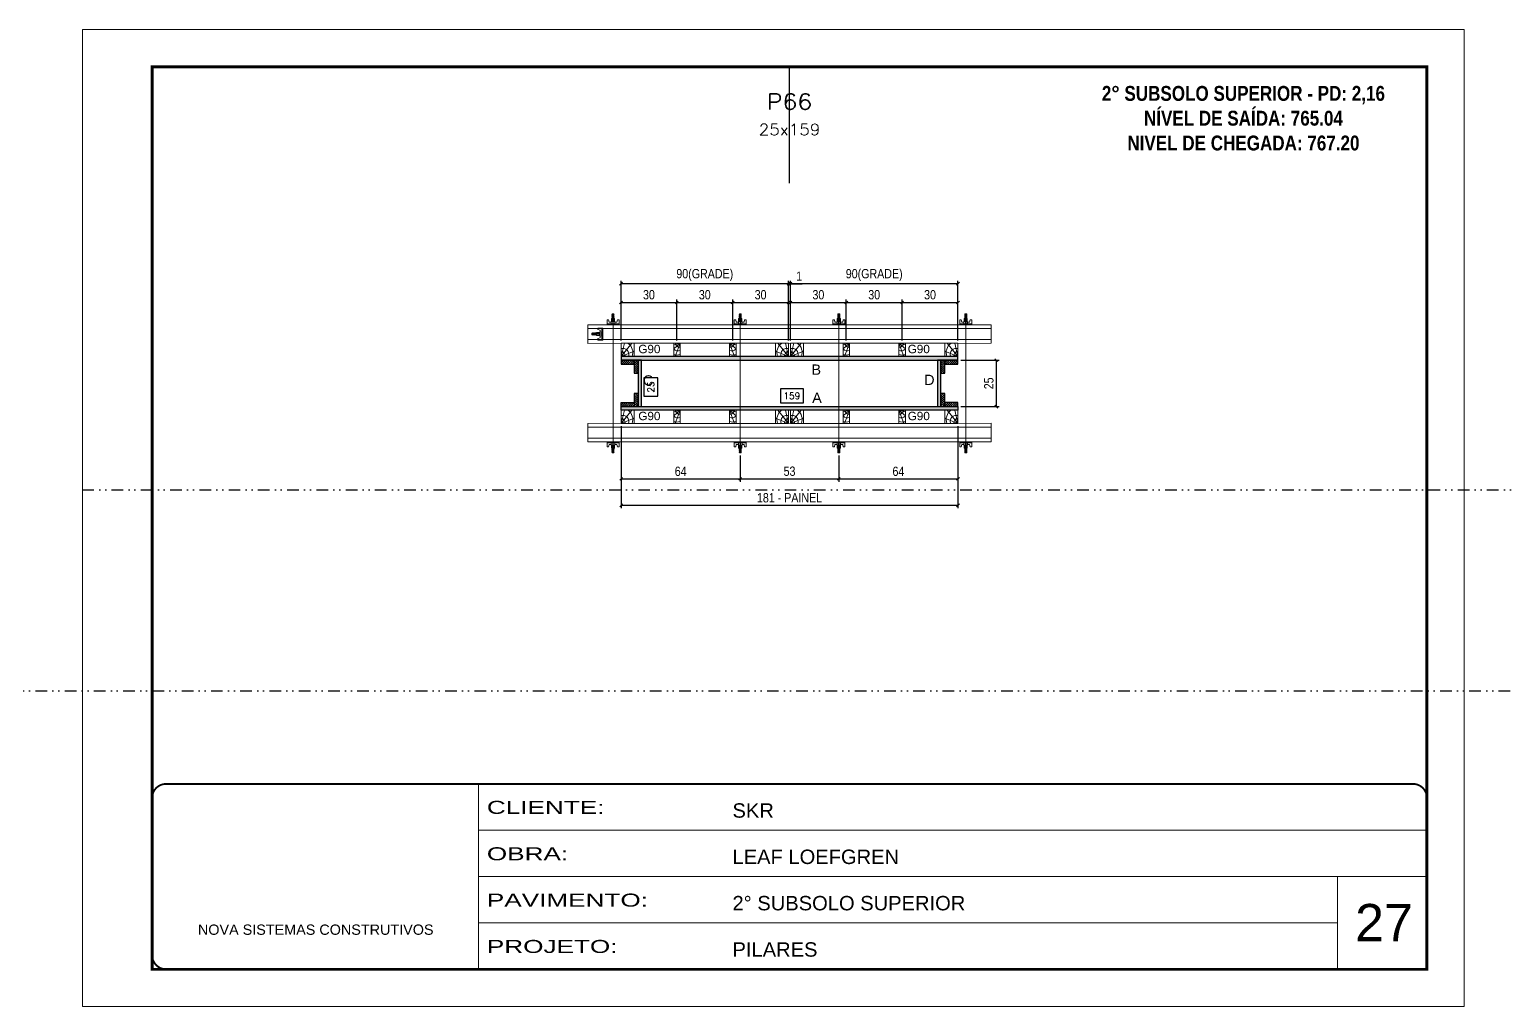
# Model space of a CAD drawing. Extents: x 13741 to 27878, y -21631 to 6985.
# Drawn here: x 17540 to 19129, y -957 to 93 of the extents above; entities that cross this region are included whole.
import ezdxf
from ezdxf.enums import TextEntityAlignment as Align

# ---------------------------------------------------------------- set-up
doc = ezdxf.new("R2010")
doc.units = 0
for name, pattern in [('CONTINUO', [0]), ('DASHED', [0.75, 0.5, -0.25]), ('DIVIDE2', [0.625, 0.25, -0.125, 0, -0.125, 0, -0.125]), ('HIDDEN', [0.375, 0.25, -0.125])]:
    doc.linetypes.add(name, pattern=pattern)
for name, color, linetype, lineweight in [('CARIMBO', 255, 'Continuous', 9), ('Folhas', 255, 'Continuous', 9), ('Hachura', 251, 'Continuous', 9), ('Madeira', 126, 'Continuous', 18), ('Perfil Metálico', 224, 'Continuous', 18), ('SARRAFO DE PRESSAO', 251, 'DASHED', 9), ('Texto Seção', 7, 'Continuous', 15)]:
    doc.layers.add(name, color=color, linetype=linetype, lineweight=lineweight)
for name, color, linetype in [('CHAPA', 1, 'Continuous'), ('COTA', 241, 'Continuous'), ('MEIO_PONT', 93, 'Continuous'), ('NOMENCLATURA', 7, 'Continuous'), ('Nível', 160, 'Continuous'), ('SARRAFO', 251, 'Continuous'), ('Texto de Titulo', 7, 'Continuous'), ('Texto Qtd Sarr', 242, 'Continuous'), ('TEXTO_GERAL', 7, 'Continuous')]:
    doc.layers.add(name, color=color, linetype=linetype)
doc.styles.add('ARIAL', font='arial.ttf')
doc.styles.add('COTA TECNICA 2X', font='techl___.ttf', dxfattribs={"height": 10})
doc.styles.add('ROMANC', font='techb___.ttf', dxfattribs={"height": 2.5})
doc.styles.add('ROMANS', font='romans.shx')
doc.styles.add('SANSSERIF', font='sas_____.pfb')
doc.styles.add('Tecnologia', font='')
doc.styles.get('Tecnologia').set_extended_font_data('Forgotten Futurist')
doc.dimstyles.new('SECAO PILAR', dxfattribs={"dimtxt": 10, "dimasz": 3, "dimexe": 3, "dimexo": 3, "dimgap": 3, "dimtad": 1, "dimdec": 1, "dimlfac": 0.5, "dimzin": 12, "dimdsep": 46, "dimtxsty": 'COTA TECNICA 2X', "dimblk1": 'OBLIQUE', "dimblk2": 'OBLIQUE', "dimsah": 1, "dimcen": 0.9, "dimclrd": 256, "dimclre": 256, "dimclrt": 256, "dimadec": 1, "dimazin": 3, "dimtfac": 1, "dimtdec": 1, "dimtmove": 0, "dimatfit": 3, "dimfxl": 1, "dimtolj": 1, "dimtzin": 12, "dimarcsym": 0})
doc.dimstyles.new('SECÇÃO 2', dxfattribs={"dimtxt": 7, "dimasz": 6, "dimexe": 0.18, "dimexo": 2, "dimgap": -4, "dimtad": 3, "dimdec": 1, "dimlfac": 0.5, "dimzin": 12, "dimdsep": 46, "dimtxsty": 'ROMANS', "dimblk": 'ARCHTICK', "dimcen": 0.09, "dimse1": 1, "dimse2": 1, "dimsd1": 1, "dimsd2": 1, "dimclrd": 180, "dimclre": 5, "dimclrt": 1, "dimadec": 0, "dimazin": 3, "dimtfac": 1, "dimtdec": 1, "dimtofl": 0, "dimtmove": 0, "dimatfit": 3, "dimldrblk": 'ARCHTICK', "dimfxl": 1, "dimtolj": 1, "dimtzin": 0, "dimarcsym": 0})

# ---------------------------------------------------------------- blocks, each defined once
blk = doc.blocks.new('9999999999')
at = {"color": 30, "linetype": 'CONTINUO'}
for p, q in [((98564.6, 34230.2), (98564.6, 34429.4)), ((98564.6, 34379.6), (99584, 34379.6)), ((98564.6, 34329.8), (99488, 34329.8)), ((99584, 34329.8), (99488, 34329.8)), ((99488, 34329.8), (99488, 34230.2)), ((98564.6, 34280), (99488, 34280))]:
    blk.add_line(p, q, dxfattribs=at)
at = {"color": 30, "linetype": 'CONTINUO', "const_width": 2}
blk.add_lwpolyline([(99584, 34230.2), (99584, 34414.4, 0.414214), (99569, 34429.4), (98229, 34429.4, 0.414214), (98214, 34414.4), (98214, 34245.2, 0.414214), (98229, 34230.2), (99584, 34230.2)], format="xyb", dxfattribs=at)
at = {"layer": 'Folhas'}
blk.add_lwpolyline([(98139, 34190.2), (99624, 34190.2), (99624, 35240.2), (98139, 35240.2)], close=True, dxfattribs=at)
at = {"layer": 'Folhas', "color": 30, "const_width": 3}
blk.add_lwpolyline([(98214, 34230.2), (99584, 34230.2), (99584, 35200.2), (98214, 35200.2)], close=True, dxfattribs=at)
at = {"color": 7, "linetype": 'Continuous', "ltscale": 5, "style": 'ARIAL'}
for s, height, p in [('SKR', 15.48, (98837.7, 34393.1)), ('LEAF LOEFGREN', 15.483, (98837.7, 34343.3)), ('2° SUBSOLO SUPERIOR', 15.483, (98837.7, 34293.5)), ('NOVA SISTEMAS CONSTRUTIVOS', 11.059, (98263.2, 34267.2)), ('PILARES', 15.48, (98837.7, 34243.7))]:
    blk.add_text(s, height=height, dxfattribs=at).set_placement(p)
at = {"layer": 'Folhas', "color": 7, "style": 'Tecnologia', "width": 1.5}
for s, p in [('CLIENTE:', (98573.7, 34397.2)), ('OBRA:', (98573.7, 34347.3)), ('PAVIMENTO:', (98573.7, 34297.5)), ('PROJETO:', (98573.7, 34247.7))]:
    blk.add_text(s, height=14, dxfattribs=at).set_placement(p)
blk = doc.blocks.new('*D1510')
at = {"layer": 'COTA', "color": 180, "lineweight": -2, "transparency": 16777216}
for p, q in [((18215.4, -281.2), (18200.4, -281.2)), ((18200.4, -281.2), (18200.4, -300.6)), ((18215.4, -300.6), (18215.4, -281.2)), ((18200.4, -300.6), (18215.4, -300.6))]:
    blk.add_line(p, q, dxfattribs=at)
at = {"layer": 'Defpoints', "color": 0, "transparency": 16777216}
for p in [(18215.3, -262), (18215.3, -312), (18219.4, -312)]:
    blk.add_point(p, dxfattribs=at)
at = {"layer": 'COTA', "color": 1, "transparency": 16777216, "insert": (18207.9, -290.9), "char_height": 7, "attachment_point": 5, "rotation": 90, "style": 'ROMANS'}
blk.add_mtext('\\A1;25', dxfattribs=at)
blk = doc.blocks.new('_ArchTick')
at = {"color": 0, "linetype": 'ByBlock', "const_width": 0.15}
blk.add_lwpolyline([(-0.5, -0.5), (0.5, 0.5)], dxfattribs=at)
blk = doc.blocks.new('*D1511')
at = {"layer": 'COTA', "color": 180, "lineweight": -2, "transparency": 16777216}
for p, q in [((18371.9, -293), (18347.2, -293)), ((18347.2, -293), (18347.2, -308)), ((18371.9, -308), (18371.9, -293)), ((18347.2, -308), (18371.9, -308))]:
    blk.add_line(p, q, dxfattribs=at)
at = {"layer": 'Defpoints', "color": 0, "transparency": 16777216}
for p in [(18198, -312), (18516, -312), (18516, -312)]:
    blk.add_point(p, dxfattribs=at)
at = {"layer": 'COTA', "color": 1, "transparency": 16777216, "insert": (18359.5, -300.5), "char_height": 7, "attachment_point": 5, "style": 'ROMANS'}
blk.add_mtext('\\A1;159', dxfattribs=at)
blk = doc.blocks.new('_Oblique')
at = {"color": 0, "linetype": 'ByBlock', "lineweight": -2}
blk.add_line((-0.5, -0.5), (0.5, 0.5), dxfattribs=at)
blk = doc.blocks.new('*D1512')
at = {"layer": 'COTA', "lineweight": -2, "transparency": 16777216}
for p, q in [((18176, -333), (18176, -421.1)), ((18538, -332.9), (18538, -421.1)), ((18176, -418.1), (18538, -418.1))]:
    blk.add_line(p, q, dxfattribs=at)
at = {"layer": 'Defpoints', "color": 0, "transparency": 16777216}
for p in [(18176, -330), (18538, -329.9), (18538, -418.1)]:
    blk.add_point(p, dxfattribs=at)
at = {"layer": 'COTA', "lineweight": -2, "transparency": 16777216, "xscale": 3, "yscale": 3, "zscale": 3, "rotation": 180}
blk.add_blockref('_Oblique', (18176, -418.1), dxfattribs=at)
at = {"layer": 'COTA', "lineweight": -2, "transparency": 16777216, "xscale": 3, "yscale": 3, "zscale": 3}
blk.add_blockref('_Oblique', (18538, -418.1), dxfattribs=at)
at = {"layer": 'COTA', "transparency": 16777216, "insert": (18357, -410), "char_height": 10, "attachment_point": 5, "style": 'COTA TECNICA 2X'}
blk.add_mtext('\\A1;181 - PAINEL', dxfattribs=at)
blk = doc.blocks.new('*D1513')
at = {"layer": 'COTA', "lineweight": -2, "transparency": 16777216}
for p, q in [((18176, -333), (18176, -392.7)), ((18304, -364.7), (18304, -392.7)), ((18176, -389.7), (18304, -389.7))]:
    blk.add_line(p, q, dxfattribs=at)
at = {"layer": 'Defpoints', "color": 0, "transparency": 16777216}
for p in [(18176, -330), (18304, -361.7), (18304, -389.7)]:
    blk.add_point(p, dxfattribs=at)
at = {"layer": 'COTA', "lineweight": -2, "transparency": 16777216, "xscale": 3, "yscale": 3, "zscale": 3, "rotation": 180}
blk.add_blockref('_Oblique', (18176, -389.7), dxfattribs=at)
at = {"layer": 'COTA', "lineweight": -2, "transparency": 16777216, "xscale": 3, "yscale": 3, "zscale": 3}
blk.add_blockref('_Oblique', (18304, -389.7), dxfattribs=at)
at = {"layer": 'COTA', "transparency": 16777216, "insert": (18240, -381.6), "char_height": 10, "attachment_point": 5, "style": 'COTA TECNICA 2X'}
blk.add_mtext('\\A1;64', dxfattribs=at)
blk = doc.blocks.new('*D1514')
at = {"layer": 'COTA', "lineweight": -2, "transparency": 16777216}
for p, q in [((18538, -333), (18538, -392.7)), ((18410, -364.7), (18410, -392.7)), ((18410, -389.7), (18538, -389.7))]:
    blk.add_line(p, q, dxfattribs=at)
at = {"layer": 'Defpoints', "color": 0, "transparency": 16777216}
for p in [(18538, -330), (18410, -361.7), (18538, -389.7)]:
    blk.add_point(p, dxfattribs=at)
at = {"layer": 'COTA', "lineweight": -2, "transparency": 16777216, "xscale": 3, "yscale": 3, "zscale": 3, "rotation": 180}
blk.add_blockref('_Oblique', (18410, -389.7), dxfattribs=at)
at = {"layer": 'COTA', "lineweight": -2, "transparency": 16777216, "xscale": 3, "yscale": 3, "zscale": 3}
blk.add_blockref('_Oblique', (18538, -389.7), dxfattribs=at)
at = {"layer": 'COTA', "transparency": 16777216, "insert": (18474, -381.6), "char_height": 10, "attachment_point": 5, "style": 'COTA TECNICA 2X'}
blk.add_mtext('\\A1;64', dxfattribs=at)
blk = doc.blocks.new('C')
at = {"layer": 'Hachura', "color": 0}
for p, q in [((0, 3.22), (0, -3.22)), ((0.45, 3.22), (0, 3.22)), ((0.46, 3.16), (0, 3.16)), ((0.46, 3.05), (0, 3.05)), ((0.46, 2.88), (0, 2.88)), ((0, 2.75), (0, -1.16)), ((0.46, 2.65), (0, 2.65)), ((0.46, 2.23), (0, 2.23)), ((0.46, 1.51), (0, 1.51)), ((0.39, 0.49), (0.17, 0.49)), ((0.45, -3.23), (0.45, 3.22)), ((0.45, 3.22), (2.58, 3.22)), ((1.74, 0.97), (0.45, 0.97)), ((1.45, 0.1), (0.45, 0.1)), ((1.35, 1.94), (1.35, 0.96)), ((2.58, 2.39), (1.47, 2.09)), ((1.74, -0.97), (1.74, 0.97)), ((1.74, 0.97), (1.74, 0.84)), ((1.74, 0.97), (1.74, 0.84)), ((1.74, 0.84), (3.35, 0.84)), ((3.35, 0.45), (1.74, 0.45)), ((2.58, 3.22), (2.58, 2.39)), ((3.32, 0.84), (3.32, -0.84)), ((3.35, 0.84), (3.35, -0.84)), ((3.68, 0.45), (3.35, 0.45)), ((3.84, -0.52), (3.35, 0.45)), ((3.35, 0.06), (3.67, -0.57)), ((3.68, 0.45), (4.16, -0.52)), ((3.72, 0.5), (4.25, -0.57)), ((4.37, -0.55), (3.83, 0.53)), ((4.15, 0.45), (3.93, 0.45)), ((4.42, -0.52), (3.93, 0.45)), ((4.15, 0.45), (4.26, 0.45)), ((4.26, 0.45), (4.74, -0.52)), ((4.3, 0.5), (4.83, -0.57)), ((4.95, -0.55), (4.41, 0.53)), ((4.51, 0.45), (4.84, 0.45)), ((5, -0.52), (4.51, 0.45)), ((4.84, 0.45), (5.32, -0.52)), ((4.88, 0.5), (5.41, -0.57)), ((5.53, -0.55), (4.99, 0.53)), ((5.58, -0.52), (5.09, 0.45)), ((5.42, 0.45), (5.09, 0.45)), ((5.58, -0.52), (5.09, 0.45)), ((5.42, 0.45), (5.74, -0.19)), ((5.46, 0.5), (5.74, -0.07)), ((5.74, 0.19), (5.57, 0.53)), ((5.74, 0.32), (5.68, 0.45)), ((5.68, 0.45), (5.74, 0.45)), ((5.74, 0.45), (5.9, 0.29)), ((5.74, 0.45), (5.74, -0.52)), ((5.9, -0.36), (5.9, 0.29)), ((0.45, 0), (0, 0)), ((0.46, -1.52), (0, -1.52)), ((0.46, -2.23), (0, -2.23)), ((0.46, -2.65), (0, -2.65)), ((0.46, -2.88), (0, -2.88)), ((0.46, -3.05), (0, -3.05)), ((0.46, -3.16), (0, -3.16)), ((0, -3.22), (2.57, -3.22)), ((0.08, -0.48), (0.29, -0.48)), ((0.29, -0.48), (0.4, -0.48)), ((0.45, 0), (0.45, -0.97)), ((0.45, -0.16), (1.45, -0.16)), ((0.45, -0.65), (0.45, -0.32)), ((0.45, -3.23), (0.45, -0.65)), ((0.45, -0.97), (1.74, -0.97)), ((1.35, -1.94), (1.35, -0.97)), ((2.58, -2.39), (1.47, -2.1)), ((3.35, -0.32), (1.74, -0.32)), ((3.35, -0.84), (1.74, -0.84)), ((2.58, -3.23), (2.58, -2.39)), ((3.35, -0.07), (3.58, -0.52)), ((3.35, -0.52), (3.58, -0.52)), ((3.84, -0.52), (4.16, -0.52)), ((4.42, -0.52), (4.74, -0.52)), ((4.63, -0.52), (4.74, -0.52)), ((5, -0.52), (5.32, -0.52)), ((5.58, -0.52), (5.74, -0.52)), ((5.74, -0.52), (5.9, -0.36)), ((5.74, -0.52), (5.74, -0.52))]:
    blk.add_line(p, q, dxfattribs=at)
for centre, radius, start, end in [((1.52, 1.94), 0.161, 104.74356, 180), ((1.44, -0.03), 0.129, 272.69497, 87.30503), ((3.81, 0.39), 0.143, 25.56881, 154.43119), ((4.39, 0.39), 0.143, 25.56881, 154.43119), ((4.97, 0.39), 0.143, 25.56881, 154.43119), ((5.55, 0.39), 0.143, 25.56881, 154.43119), ((0.17, -0.37), 0.174, 221.74404, 317.85924), ((1.52, -1.94), 0.161, 180, 255.25644), ((3.71, -0.4), 0.174, 222.14076, 318.25596), ((4.29, -0.4), 0.174, 222.14076, 318.25596), ((4.87, -0.4), 0.174, 222.14076, 318.25596), ((5.45, -0.4), 0.174, 222.14076, 318.25596), ((5.61, -0.4), 0.174, 317.85924, 318.25596)]:
    blk.add_arc(centre, radius, start, end, dxfattribs=at)
blk = doc.blocks.new('*D1523')
at = {"layer": 'COTA', "lineweight": -2, "transparency": 16777216}
for p, q in [((18304, -364.7), (18304, -392.7)), ((18410, -364.7), (18410, -392.7)), ((18304, -389.7), (18410, -389.7))]:
    blk.add_line(p, q, dxfattribs=at)
at = {"layer": 'Defpoints', "color": 0, "transparency": 16777216}
for p in [(18304, -361.7), (18410, -361.7), (18410, -389.7)]:
    blk.add_point(p, dxfattribs=at)
at = {"layer": 'COTA', "lineweight": -2, "transparency": 16777216, "xscale": 3, "yscale": 3, "zscale": 3, "rotation": 180}
blk.add_blockref('_Oblique', (18304, -389.7), dxfattribs=at)
at = {"layer": 'COTA', "lineweight": -2, "transparency": 16777216, "xscale": 3, "yscale": 3, "zscale": 3}
blk.add_blockref('_Oblique', (18410, -389.7), dxfattribs=at)
at = {"layer": 'COTA', "transparency": 16777216, "insert": (18357, -381.5), "char_height": 10, "attachment_point": 5, "style": 'COTA TECNICA 2X'}
blk.add_mtext('\\A1;53', dxfattribs=at)
blk = doc.blocks.new('*D1515')
at = {"layer": 'COTA', "lineweight": -2, "transparency": 16777216}
for p, q in [((18358, -241), (18358, -197)), ((18358, -200), (18418, -200)), ((18418, -241), (18418, -197))]:
    blk.add_line(p, q, dxfattribs=at)
at = {"layer": 'Defpoints', "color": 0, "transparency": 16777216}
for p in [(18418, -200), (18358, -244), (18418, -244)]:
    blk.add_point(p, dxfattribs=at)
at = {"layer": 'COTA', "lineweight": -2, "transparency": 16777216, "xscale": 3, "yscale": 3, "zscale": 3, "rotation": 180}
blk.add_blockref('_Oblique', (18358, -200), dxfattribs=at)
at = {"layer": 'COTA', "lineweight": -2, "transparency": 16777216, "xscale": 3, "yscale": 3, "zscale": 3}
blk.add_blockref('_Oblique', (18418, -200), dxfattribs=at)
at = {"layer": 'COTA', "transparency": 16777216, "insert": (18388, -191.8), "char_height": 10, "attachment_point": 5, "style": 'COTA TECNICA 2X'}
blk.add_mtext('\\A1;30', dxfattribs=at)
blk = doc.blocks.new('*D1516')
at = {"layer": 'COTA', "lineweight": -2, "transparency": 16777216}
for p, q in [((18418, -241), (18418, -197)), ((18418, -200), (18478, -200)), ((18478, -241), (18478, -197))]:
    blk.add_line(p, q, dxfattribs=at)
at = {"layer": 'Defpoints', "color": 0, "transparency": 16777216}
for p in [(18478, -200), (18418, -244), (18478, -244)]:
    blk.add_point(p, dxfattribs=at)
at = {"layer": 'COTA', "lineweight": -2, "transparency": 16777216, "xscale": 3, "yscale": 3, "zscale": 3, "rotation": 180}
blk.add_blockref('_Oblique', (18418, -200), dxfattribs=at)
at = {"layer": 'COTA', "lineweight": -2, "transparency": 16777216, "xscale": 3, "yscale": 3, "zscale": 3}
blk.add_blockref('_Oblique', (18478, -200), dxfattribs=at)
at = {"layer": 'COTA', "transparency": 16777216, "insert": (18448, -191.8), "char_height": 10, "attachment_point": 5, "style": 'COTA TECNICA 2X'}
blk.add_mtext('\\A1;30', dxfattribs=at)
blk = doc.blocks.new('*D1517')
at = {"layer": 'COTA', "lineweight": -2, "transparency": 16777216}
for p, q in [((18478, -241), (18478, -197)), ((18478, -200), (18538, -200)), ((18538, -241), (18538, -197))]:
    blk.add_line(p, q, dxfattribs=at)
at = {"layer": 'Defpoints', "color": 0, "transparency": 16777216}
for p in [(18538, -200), (18478, -244), (18538, -244)]:
    blk.add_point(p, dxfattribs=at)
at = {"layer": 'COTA', "lineweight": -2, "transparency": 16777216, "xscale": 3, "yscale": 3, "zscale": 3, "rotation": 180}
blk.add_blockref('_Oblique', (18478, -200), dxfattribs=at)
at = {"layer": 'COTA', "lineweight": -2, "transparency": 16777216, "xscale": 3, "yscale": 3, "zscale": 3}
blk.add_blockref('_Oblique', (18538, -200), dxfattribs=at)
at = {"layer": 'COTA', "transparency": 16777216, "insert": (18508, -191.8), "char_height": 10, "attachment_point": 5, "style": 'COTA TECNICA 2X'}
blk.add_mtext('\\A1;30', dxfattribs=at)
blk = doc.blocks.new('*D1518')
at = {"layer": 'COTA', "lineweight": -2, "transparency": 16777216}
for p, q in [((18358, -241), (18358, -176.9)), ((18538, -179.9), (18358, -179.9)), ((18538, -241), (18538, -176.9))]:
    blk.add_line(p, q, dxfattribs=at)
at = {"layer": 'Defpoints', "color": 0, "transparency": 16777216}
for p in [(18358, -179.9), (18358, -244), (18538, -244)]:
    blk.add_point(p, dxfattribs=at)
at = {"layer": 'COTA', "lineweight": -2, "transparency": 16777216, "xscale": 3, "yscale": 3, "zscale": 3, "rotation": 180}
blk.add_blockref('_Oblique', (18358, -179.9), dxfattribs=at)
at = {"layer": 'COTA', "lineweight": -2, "transparency": 16777216, "xscale": 3, "yscale": 3, "zscale": 3}
blk.add_blockref('_Oblique', (18538, -179.9), dxfattribs=at)
at = {"layer": 'COTA', "transparency": 16777216, "insert": (18448, -170.6), "char_height": 10, "attachment_point": 5, "style": 'COTA TECNICA 2X'}
blk.add_mtext('\\A1;90(GRADE)', dxfattribs=at)
blk = doc.blocks.new('*D1524')
at = {"layer": 'COTA', "lineweight": -2, "transparency": 16777216}
for p, q in [((18541, -262), (18582.3, -262)), ((18579.3, -312), (18579.3, -262)), ((18541, -312), (18582.3, -312))]:
    blk.add_line(p, q, dxfattribs=at)
at = {"layer": 'Defpoints', "color": 0, "transparency": 16777216}
for p in [(18538, -262), (18579.3, -262), (18538, -312)]:
    blk.add_point(p, dxfattribs=at)
at = {"layer": 'COTA', "lineweight": -2, "transparency": 16777216, "xscale": 3, "yscale": 3, "zscale": 3}
for p, rotation in [((18579.3, -262), 90), ((18579.3, -312), 270)]:
    blk.add_blockref('_Oblique', p, dxfattribs=dict(at, rotation=rotation))
at = {"layer": 'COTA', "transparency": 16777216, "insert": (18571.2, -287), "char_height": 10, "attachment_point": 5, "rotation": 90, "style": 'COTA TECNICA 2X'}
blk.add_mtext('\\A1;25', dxfattribs=at)
blk = doc.blocks.new('PONTALETE')
at = {"layer": 'Madeira'}
for q in [(2.71, 7), (7, 5.76), (7, 1.74)]:
    blk.add_line((0, 0), q, dxfattribs=at)
blk.add_lwpolyline([(0, 0), (7, 0), (7, 7), (0, 7)], close=True, dxfattribs=at)
for centre, radius, start, end in [((2.04, 0.06), 6.23, 37.28179, 109.09128), ((1.09, 0.9), 3.19, 343.60304, 109.98471), ((-0.21, -0.78), 3.09, 14.63219, 86.0383)]:
    blk.add_arc(centre, radius, start, end, dxfattribs=at)
blk = doc.blocks.new('MEIO PONTALETE')
at = {"layer": 'Madeira'}
for q in [(2.71, 7), (3.5, 2.88), (3.5, 0.87)]:
    blk.add_line((0, 0), q, dxfattribs=at)
blk.add_lwpolyline([(0, 0), (3.5, 0), (3.5, 7), (0, 7)], close=True, dxfattribs=at)
for centre, radius, start, end in [((2.04, 0.06), 6.23, 76.44987, 109.09128), ((1.09, 0.9), 3.19, 40.90626, 109.98471), ((-0.21, -0.78), 3.09, 14.63219, 86.0383)]:
    blk.add_arc(centre, radius, start, end, dxfattribs=at)
blk = doc.blocks.new('*D1519')
at = {"layer": 'COTA', "lineweight": -2, "transparency": 16777216}
for p, q in [((18175.9, -241), (18175.9, -197)), ((18175.9, -200), (18235.9, -200)), ((18235.9, -241), (18235.9, -197))]:
    blk.add_line(p, q, dxfattribs=at)
at = {"layer": 'Defpoints', "color": 0, "transparency": 16777216}
for p in [(18235.9, -200), (18175.9, -244), (18235.9, -244)]:
    blk.add_point(p, dxfattribs=at)
at = {"layer": 'COTA', "lineweight": -2, "transparency": 16777216, "xscale": 3, "yscale": 3, "zscale": 3, "rotation": 180}
blk.add_blockref('_Oblique', (18175.9, -200), dxfattribs=at)
at = {"layer": 'COTA', "lineweight": -2, "transparency": 16777216, "xscale": 3, "yscale": 3, "zscale": 3}
blk.add_blockref('_Oblique', (18235.9, -200), dxfattribs=at)
at = {"layer": 'COTA', "transparency": 16777216, "insert": (18205.9, -191.8), "char_height": 10, "attachment_point": 5, "style": 'COTA TECNICA 2X'}
blk.add_mtext('\\A1;30', dxfattribs=at)
blk = doc.blocks.new('*D1520')
at = {"layer": 'COTA', "lineweight": -2, "transparency": 16777216}
for p, q in [((18235.9, -241), (18235.9, -197)), ((18235.9, -200), (18295.9, -200)), ((18295.9, -241), (18295.9, -197))]:
    blk.add_line(p, q, dxfattribs=at)
at = {"layer": 'Defpoints', "color": 0, "transparency": 16777216}
for p in [(18295.9, -200), (18235.9, -244), (18295.9, -244)]:
    blk.add_point(p, dxfattribs=at)
at = {"layer": 'COTA', "lineweight": -2, "transparency": 16777216, "xscale": 3, "yscale": 3, "zscale": 3, "rotation": 180}
blk.add_blockref('_Oblique', (18235.9, -200), dxfattribs=at)
at = {"layer": 'COTA', "lineweight": -2, "transparency": 16777216, "xscale": 3, "yscale": 3, "zscale": 3}
blk.add_blockref('_Oblique', (18295.9, -200), dxfattribs=at)
at = {"layer": 'COTA', "transparency": 16777216, "insert": (18265.9, -191.8), "char_height": 10, "attachment_point": 5, "style": 'COTA TECNICA 2X'}
blk.add_mtext('\\A1;30', dxfattribs=at)
blk = doc.blocks.new('*D1521')
at = {"layer": 'COTA', "lineweight": -2, "transparency": 16777216}
for p, q in [((18295.9, -241), (18295.9, -197)), ((18295.9, -200), (18355.9, -200)), ((18355.9, -241), (18355.9, -197))]:
    blk.add_line(p, q, dxfattribs=at)
at = {"layer": 'Defpoints', "color": 0, "transparency": 16777216}
for p in [(18355.9, -200), (18295.9, -244), (18355.9, -244)]:
    blk.add_point(p, dxfattribs=at)
at = {"layer": 'COTA', "lineweight": -2, "transparency": 16777216, "xscale": 3, "yscale": 3, "zscale": 3, "rotation": 180}
blk.add_blockref('_Oblique', (18295.9, -200), dxfattribs=at)
at = {"layer": 'COTA', "lineweight": -2, "transparency": 16777216, "xscale": 3, "yscale": 3, "zscale": 3}
blk.add_blockref('_Oblique', (18355.9, -200), dxfattribs=at)
at = {"layer": 'COTA', "transparency": 16777216, "insert": (18325.9, -191.8), "char_height": 10, "attachment_point": 5, "style": 'COTA TECNICA 2X'}
blk.add_mtext('\\A1;30', dxfattribs=at)
blk = doc.blocks.new('*D1522')
at = {"layer": 'COTA', "lineweight": -2, "transparency": 16777216}
for p, q in [((18175.9, -241), (18175.9, -176.9)), ((18355.9, -179.9), (18175.9, -179.9)), ((18355.9, -241), (18355.9, -176.9))]:
    blk.add_line(p, q, dxfattribs=at)
at = {"layer": 'Defpoints', "color": 0, "transparency": 16777216}
for p in [(18175.9, -179.9), (18175.9, -244), (18355.9, -244)]:
    blk.add_point(p, dxfattribs=at)
at = {"layer": 'COTA', "lineweight": -2, "transparency": 16777216, "xscale": 3, "yscale": 3, "zscale": 3, "rotation": 180}
blk.add_blockref('_Oblique', (18175.9, -179.9), dxfattribs=at)
at = {"layer": 'COTA', "lineweight": -2, "transparency": 16777216, "xscale": 3, "yscale": 3, "zscale": 3}
blk.add_blockref('_Oblique', (18355.9, -179.9), dxfattribs=at)
at = {"layer": 'COTA', "transparency": 16777216, "insert": (18265.9, -170.6), "char_height": 10, "attachment_point": 5, "style": 'COTA TECNICA 2X'}
blk.add_mtext('\\A1;90(GRADE)', dxfattribs=at)
blk = doc.blocks.new('*D1525')
at = {"layer": 'COTA', "lineweight": -2, "transparency": 16777216}
for p, q in [((18356, -179.9), (18353, -179.9)), ((18356, -241), (18356, -176.9)), ((18356, -179.9), (18358, -179.9)), ((18358, -241), (18358, -176.9)), ((18358, -179.9), (18370.6, -179.9))]:
    blk.add_line(p, q, dxfattribs=at)
at = {"layer": 'Defpoints', "color": 0, "transparency": 16777216}
for p in [(18358, -179.9), (18356, -244), (18358, -244)]:
    blk.add_point(p, dxfattribs=at)
at = {"layer": 'COTA', "lineweight": -2, "transparency": 16777216, "xscale": 3, "yscale": 3, "zscale": 3}
blk.add_blockref('_Oblique', (18356, -179.9), dxfattribs=at)
at = {"layer": 'COTA', "lineweight": -2, "transparency": 16777216, "xscale": 3, "yscale": 3, "zscale": 3, "rotation": 180}
blk.add_blockref('_Oblique', (18358, -179.9), dxfattribs=at)
at = {"layer": 'COTA', "transparency": 16777216, "insert": (18367.3, -171.8), "char_height": 10, "attachment_point": 5, "style": 'COTA TECNICA 2X'}
blk.add_mtext('\\A1;1', dxfattribs=at)
blk = doc.blocks.new('titulo1')
at = {"layer": 'Defpoints', "color": 252, "linetype": 'HIDDEN', "ltscale": 2}
blk.add_line((0, 0), (0, 125), dxfattribs=at)
at = {"layer": 'Defpoints', "style": 'ROMANS', "oblique": 15}
blk.add_attdef('FOLHA', text='', height=10, dxfattribs=at).set_placement((0, 15.6), align=Align.MIDDLE_CENTER)
at = {"layer": 'Texto Qtd Sarr', "color": 3, "style": 'ROMANS', "oblique": 15}
for tag, height, p in [('TITULO', 17, (0, 71.4)), ('SEÇÃO', 12, (0, 41.5))]:
    blk.add_attdef(tag, text='', height=height, dxfattribs=at).set_placement(p, align=Align.MIDDLE_CENTER)

msp = doc.modelspace()

# ---------------------------------------------------------------- hatches: boundary and pattern name
at = {"layer": 'Hachura'}
h = msp.add_hatch(color=256, dxfattribs=at)
h.dxf.hatch_style = 1
h.paths.add_polyline_path([(18537.97, -261.98), (18537.97, -257.98), (18175.97, -257.98), (18175.97, -261.98)])
h = msp.add_hatch(dxfattribs=at)
h.set_pattern_fill('ANSI31', color=256, scale=0.5, angle=180, style=0)
h.set_pattern_definition([(225, (9052.0154, -23191.3835), (1.12253202, -1.12253202), [])])
h.paths.add_polyline_path([(18189.97, -261.98), (18189.97, -266.38), (18175.97, -266.38), (18175.97, -261.98)])
h = msp.add_hatch(dxfattribs=at)
h.set_pattern_fill('ANSI31', color=256, scale=0.5, angle=270, style=0)
h.set_pattern_definition([(315, (41085.7754, -9764.9272), (1.12253202, 1.12253202), [])])
h.paths.add_polyline_path([(18194.37, -275.98), (18189.97, -275.98), (18189.97, -261.98), (18194.37, -261.98)])
h = msp.add_hatch(color=256, dxfattribs=at)
h.dxf.hatch_style = 1
h.paths.add_polyline_path([(18194.37, -311.98), (18197.97, -311.98), (18197.97, -261.98), (18194.37, -261.98)])
h = msp.add_hatch(color=256, dxfattribs=at)
h.dxf.hatch_style = 1
h.paths.add_polyline_path([(18515.97, -311.98), (18519.57, -311.98), (18519.57, -261.98), (18515.97, -261.98)])
h = msp.add_hatch(dxfattribs=at)
h.set_pattern_fill('ANSI31', color=256, scale=0.5, angle=270, style=0)
h.set_pattern_definition([(315, (41415.3754, -9764.9272), (1.12253202, 1.12253202), [])])
h.paths.add_polyline_path([(18523.97, -275.98), (18519.57, -275.98), (18519.57, -261.98), (18523.97, -261.98)])
h = msp.add_hatch(dxfattribs=at)
h.set_pattern_fill('ANSI31', color=256, scale=0.5, angle=180, style=0)
h.set_pattern_definition([(225, (9400.0154, -23191.3835), (1.12253202, -1.12253202), [])])
h.paths.add_polyline_path([(18537.97, -261.98), (18537.97, -266.38), (18523.97, -266.38), (18523.97, -261.98)])
h = msp.add_hatch(dxfattribs=at)
h.set_pattern_fill('ANSI31', color=256, scale=0.5, angle=270, style=0)
h.set_pattern_definition([(315, (41085.7754, -9800.9272), (1.12253202, 1.12253202), [])])
h.paths.add_polyline_path([(18194.37, -311.98), (18189.97, -311.98), (18189.97, -297.98), (18194.37, -297.98)])
h = msp.add_hatch(dxfattribs=at)
h.set_pattern_fill('ANSI31', color=256, scale=0.5, angle=270, style=0)
h.set_pattern_definition([(315, (41415.3754, -9800.9272), (1.12253202, 1.12253202), [])])
h.paths.add_polyline_path([(18523.97, -311.98), (18519.57, -311.98), (18519.57, -297.98), (18523.97, -297.98)])
h = msp.add_hatch(dxfattribs=at)
h.set_pattern_fill('ANSI31', color=256, scale=0.5, angle=180, style=0)
h.set_pattern_definition([(225, (9052.0154, -23203.3835), (1.12253202, -1.12253202), [])])
h.paths.add_polyline_path([(18189.97, -311.98), (18189.97, -307.58), (18175.97, -307.58), (18175.97, -311.98)])
h = msp.add_hatch(color=256, dxfattribs=at)
h.dxf.hatch_style = 1
h.paths.add_polyline_path([(18537.97, -311.98), (18537.97, -315.98), (18175.97, -315.98), (18175.97, -311.98)])
h = msp.add_hatch(dxfattribs=at)
h.set_pattern_fill('ANSI31', color=256, scale=0.5, angle=180, style=0)
h.set_pattern_definition([(225, (9035.0154, -23203.3835), (1.12253202, -1.12253202), [])])
h.paths.add_polyline_path([(18523.97, -311.98), (18523.97, -307.58), (18537.97, -307.58), (18537.97, -311.98)])

# ---------------------------------------------------------------- linework, layer by layer
at = {"layer": 'CHAPA'}
for points in [[(18537.97, -261.98), (18537.97, -257.98), (18175.97, -257.98), (18175.97, -261.98)], [(18194.37, -311.98), (18197.97, -311.98), (18197.97, -261.98), (18194.37, -261.98)], [(18515.97, -311.98), (18519.57, -311.98), (18519.57, -261.98), (18515.97, -261.98)], [(18537.97, -311.98), (18537.97, -315.98), (18175.97, -315.98), (18175.97, -311.98)]]:
    msp.add_lwpolyline(points, close=True, dxfattribs=at)
at = {"layer": 'Hachura'}
for p, q in [((18167.28, -360.75), (18167.28, -217)), ((18303.97, -360.75), (18303.97, -217)), ((18409.97, -360.75), (18409.97, -217)), ((18546.36, -360.75), (18546.36, -217))]:
    msp.add_line(p, q, dxfattribs=at)
at = {"layer": 'Madeira'}
for points in [[(18175.97, -257.98), (18175.97, -243.98), (18355.97, -243.98), (18355.97, -257.98)], [(18357.97, -257.98), (18357.97, -243.98), (18537.97, -243.98), (18537.97, -257.98)], [(18175.97, -329.98), (18175.97, -315.98), (18355.97, -315.98), (18355.97, -329.98)], [(18357.97, -329.98), (18357.97, -315.98), (18537.97, -315.98), (18537.97, -329.98)]]:
    msp.add_lwpolyline(points, close=True, dxfattribs=at)
at = {"layer": 'Nível', "color": 4, "linetype": 'DIVIDE2', "ltscale": 50}
for p, q in [((17596.97, -401.44), (21531.15, -401.44)), ((13741.09, -617.44), (21531.15, -617.44))]:
    msp.add_line(p, q, dxfattribs=at)
at = {"layer": 'Perfil Metálico'}
for p, q in [((18573.69, -228.04), (18140.25, -228.04)), ((18573.69, -240.04), (18140.25, -240.04)), ((18573.69, -333.98), (18140.25, -333.98)), ((18573.69, -345.98), (18140.25, -345.98))]:
    msp.add_line(p, q, dxfattribs=at)
for points in [[(18573.69, -243.97), (18573.69, -223.97), (18140.25, -224.04), (18140.25, -244.04)], [(18140.25, -329.98), (18140.25, -349.98), (18573.69, -349.92), (18573.69, -329.92)]]:
    msp.add_lwpolyline(points, close=True, dxfattribs=at)
at = {"layer": 'SARRAFO'}
for points in [[(18175.97, -266.38), (18189.97, -266.38), (18189.97, -261.98), (18175.97, -261.98)], [(18175.97, -266.38), (18189.97, -266.38), (18189.97, -261.98), (18175.97, -261.98)], [(18189.97, -261.98), (18189.97, -275.98), (18194.37, -275.98), (18194.37, -261.98)], [(18189.97, -261.98), (18189.97, -275.98), (18194.37, -275.98), (18194.37, -261.98)], [(18519.57, -261.98), (18519.57, -275.98), (18523.97, -275.98), (18523.97, -261.98)], [(18519.57, -261.98), (18519.57, -275.98), (18523.97, -275.98), (18523.97, -261.98)], [(18523.97, -266.38), (18537.97, -266.38), (18537.97, -261.98), (18523.97, -261.98)], [(18523.97, -266.38), (18537.97, -266.38), (18537.97, -261.98), (18523.97, -261.98)], [(18189.97, -297.98), (18189.97, -311.98), (18194.37, -311.98), (18194.37, -297.98)], [(18189.97, -297.98), (18189.97, -311.98), (18194.37, -311.98), (18194.37, -297.98)], [(18519.57, -297.98), (18519.57, -311.98), (18523.97, -311.98), (18523.97, -297.98)], [(18519.57, -297.98), (18519.57, -311.98), (18523.97, -311.98), (18523.97, -297.98)], [(18175.97, -307.58), (18189.97, -307.58), (18189.97, -311.98), (18175.97, -311.98)], [(18175.97, -307.58), (18189.97, -307.58), (18189.97, -311.98), (18175.97, -311.98)], [(18537.97, -307.58), (18523.97, -307.58), (18523.97, -311.98), (18537.97, -311.98)], [(18537.97, -307.58), (18523.97, -307.58), (18523.97, -311.98), (18537.97, -311.98)]]:
    msp.add_lwpolyline(points, close=True, dxfattribs=at)

# ---------------------------------------------------------------- block references
at = {"layer": 'Hachura', "linetype": 'Continuous', "yscale": 2, "zscale": 2}
for p, xscale, rotation in [((18167.29, -224), -2, 270), ((18303.96, -224), 2, 90.00000000000001), ((18409.96, -224), 2, 90.00000000000001), ((18546.35, -224), 2, 90.00000000000001), ((18156.28, -233.97), 2, 180), ((18167.28, -349.95), 2, 270), ((18303.97, -349.95), -2, 90), ((18409.97, -349.95), -2, 90), ((18546.36, -349.95), -2, 90)]:
    msp.add_blockref('C', p, dxfattribs=dict(at, xscale=xscale, rotation=rotation))
at = {"layer": 'MEIO_PONT'}
for name, p, xscale, yscale, zscale, rotation in [('PONTALETE', (18175.97, -257.98), -2, 2, 2, 270), ('MEIO PONTALETE', (18239.47, -243.98), 1.999999997962732, 1.999999997962732, 1.999999997962732, 180), ('MEIO PONTALETE', (18292.47, -243.98), -1.999999997962732, 1.999999997962732, 1.999999997962732, 180), ('PONTALETE', (18355.97, -257.98), 2, 2, 2, 89.99999999999997), ('PONTALETE', (18357.97, -257.98), -2, 2, 2, 270), ('MEIO PONTALETE', (18421.47, -243.98), 1.999999997962732, 1.999999997962732, 1.999999997962732, 180), ('MEIO PONTALETE', (18474.47, -243.98), -1.999999997962732, 1.999999997962732, 1.999999997962732, 180), ('PONTALETE', (18537.97, -257.98), 2, 2, 2, 89.99999999999997), ('PONTALETE', (18175.97, -329.98), -2, 2, 2, 270), ('MEIO PONTALETE', (18239.47, -315.98), 1.999999997962732, 1.999999997962732, 1.999999997962732, 180), ('MEIO PONTALETE', (18292.47, -315.98), -1.999999997962732, 1.999999997962732, 1.999999997962732, 180), ('PONTALETE', (18355.97, -329.98), 2, 2, 2, 89.99999999999997), ('PONTALETE', (18357.97, -329.98), -2, 2, 2, 270), ('MEIO PONTALETE', (18421.47, -315.98), 1.999999997962732, 1.999999997962732, 1.999999997962732, 180), ('MEIO PONTALETE', (18474.47, -315.98), -1.999999997962732, 1.999999997962732, 1.999999997962732, 180), ('PONTALETE', (18537.97, -329.98), 2, 2, 2, 89.99999999999997)]:
    msp.add_blockref(name, p, dxfattribs=dict(at, xscale=xscale, yscale=yscale, zscale=zscale, rotation=rotation))
at = {"layer": 'SARRAFO DE PRESSAO', "color": 6, "linetype": 'ByBlock'}
msp.add_blockref('9999999999', (-80542.01, -35146.93), dxfattribs=at)
at = {"layer": 'Texto Seção'}
ref = msp.add_blockref('titulo1', (18356.97, -71.72), dxfattribs=at)
ref.add_attrib('TITULO', 'P66', dxfattribs={"layer": 'Texto de Titulo', "color": 7, "height": 17, "style": 'ROMANS', "width": 1.1}).set_placement((18356.97, 15.78), align=Align.MIDDLE_CENTER)
ref.add_attrib('SEÇÃO', '25x159', dxfattribs={"layer": 'Texto de Titulo', "color": 7, "height": 12, "style": 'ROMANS', "width": 1.1}).set_placement((18356.97, -14.22), align=Align.MIDDLE_CENTER)

# ---------------------------------------------------------------- texts
at = {"layer": 'CARIMBO', "style": 'ARIAL'}
msp.add_text('27', height=40, dxfattribs=at).set_placement((18964.83, -886.58))
at = {"layer": 'NOMENCLATURA', "color": 2, "insert": (18844.81, 59.34), "char_height": 16, "attachment_point": 2, "style": 'ROMANC'}
msp.add_mtext_dynamic_manual_height_columns('\\P2° SUBSOLO SUPERIOR - PD: 2,16\\PNÍVEL DE SAÍDA: 765.04\\PNIVEL DE CHEGADA: 767.20', width=432.3511, gutter_width=1, heights=[0], dxfattribs=at)
at = {"layer": 'TEXTO_GERAL', "color": 0, "linetype": 'Continuous', "style": 'SANSSERIF'}
for p in [(18194.47, -250.08), (18484, -250.08), (18194.47, -322.08), (18484, -322.08)]:
    msp.add_text('G90', height=9, dxfattribs=at).set_placement(p, align=Align.MIDDLE_LEFT)
at = {"layer": 'TEXTO_GERAL', "style": 'ARIAL'}
for s, p in [('B', (18385.73, -272.23)), ('C', (18204.98, -283.83)), ('D', (18507.33, -283.25)), ('A', (18386.48, -302.46))]:
    msp.add_text(s, height=11, dxfattribs=at).set_placement(p, align=Align.MIDDLE_CENTER)

# ---------------------------------------------------------------- dimensions: what is measured, and where the dimension line sits
at = {"layer": 'COTA'}
for base, p1, p2, text, picture, middle in [((18175.95, -179.85), (18355.94, -243.98), (18175.95, -243.98), '<>(GRADE)', '*D1522', (18265.94, -170.63)), ((18357.97, -179.85), (18537.96, -243.98), (18357.97, -243.98), '<>(GRADE)', '*D1518', (18447.97, -170.63)), ((18537.97, -418.14), (18175.97, -329.97), (18537.97, -329.93), '<> - PAINEL', '*D1512', (18356.97, -410.04))]:
    dim = msp.add_linear_dim(base=base, p1=p1, p2=p2, text=text, dimstyle='SECAO PILAR', dxfattribs=at)
    dim.commit()
    dim.dimension.update_dxf_attribs({"geometry": picture, "text_midpoint": middle})
for base, p1, p2, picture, middle in [((18357.97, -179.85), (18355.97, -244), (18357.97, -244), '*D1525', (18367.26, -171.79)), ((18235.95, -200.05), (18175.95, -243.98), (18235.95, -243.98), '*D1519', (18205.95, -191.83)), ((18295.95, -200.05), (18235.95, -243.98), (18295.95, -243.98), '*D1520', (18265.95, -191.83)), ((18355.95, -200.05), (18295.95, -243.98), (18355.95, -243.98), '*D1521', (18325.95, -191.83)), ((18417.97, -200.05), (18357.97, -243.98), (18417.97, -243.98), '*D1515', (18387.97, -191.83)), ((18477.97, -200.05), (18417.97, -243.98), (18477.97, -243.98), '*D1516', (18447.97, -191.83)), ((18537.97, -200.05), (18477.97, -243.98), (18537.97, -243.98), '*D1517', (18507.97, -191.83)), ((18304.04, -389.71), (18175.97, -329.98), (18304.04, -361.75), '*D1513', (18240, -381.61)), ((18537.97, -389.71), (18410.04, -361.75), (18537.97, -329.98), '*D1514', (18474, -381.61)), ((18410.04, -389.71), (18304.04, -361.75), (18410.04, -361.75), '*D1523', (18357.04, -381.49))]:
    dim = msp.add_linear_dim(base=base, p1=p1, p2=p2, dimstyle='SECAO PILAR', dxfattribs=at)
    dim.commit()
    dim.dimension.update_dxf_attribs({"geometry": picture, "text_midpoint": middle})
dim = msp.add_linear_dim(base=(18219.38, -311.98), p1=(18215.29, -261.98), p2=(18215.29, -311.98), angle=270, dimstyle='SECÇÃO 2', dxfattribs=at)
dim.commit()
dim.dimension.update_dxf_attribs({"geometry": '*D1510', "text_midpoint": (18219.38, -290.9), "dimtype": 160})
dim = msp.add_linear_dim(base=(18579.27, -261.98), p1=(18537.97, -311.98), p2=(18537.97, -261.98), angle=90, dimstyle='SECAO PILAR', dxfattribs=at)
dim.commit()
dim.dimension.update_dxf_attribs({"geometry": '*D1524', "text_midpoint": (18571.16, -286.98)})
dim = msp.add_linear_dim(base=(18515.97, -311.98), p1=(18197.97, -311.98), p2=(18515.97, -311.98), dimstyle='SECÇÃO 2', dxfattribs=at)
dim.commit()
dim.dimension.update_dxf_attribs({"geometry": '*D1511', "text_midpoint": (18359.52, -311.98), "dimtype": 160})

doc.saveas('drawing.dxf')
